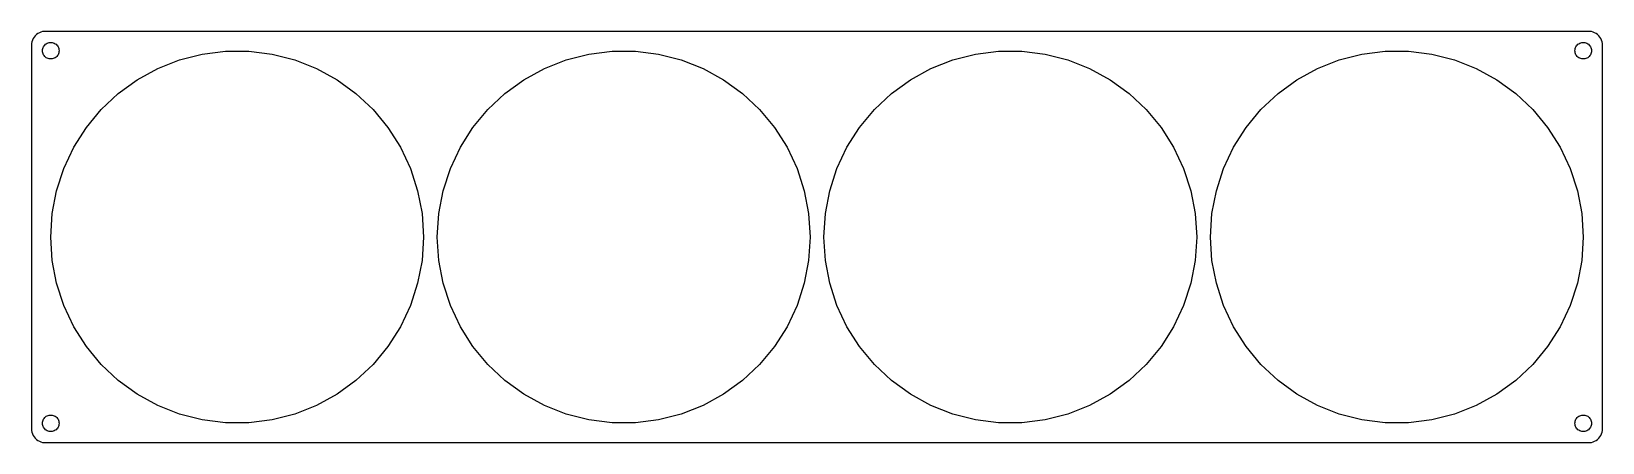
# Model space of a CAD drawing. Header units: metres. Extents: x -284 to 284, y -74 to 74.
import ezdxf

# ---------------------------------------------------------------- set-up
doc = ezdxf.new("R2010")
doc.units = ezdxf.units.M

msp = doc.modelspace()

# ---------------------------------------------------------------- linework, layer by layer
for p, q in [((-281.629, 74.0241), (-282.179, 73.7216)), ((-281.045, 74.2553), (-281.629, 74.0241)), ((-280.437, 74.4114), (-281.045, 74.2553)), ((-279.814, 74.4901), (-280.437, 74.4114)), ((279.814, 74.4901), (-279.814, 74.4901)), ((280.437, 74.4114), (279.814, 74.4901)), ((281.045, 74.2553), (280.437, 74.4114)), ((281.629, 74.0241), (281.045, 74.2553)), ((282.179, 73.7216), (281.629, 74.0241)), ((-284.461, 70.1267), (-284.5, 69.5)), ((-284.5, 69.5), (-284.5, -69.5)), ((-284.343, 70.7434), (-284.461, 70.1267)), ((-284.149, 71.3406), (-284.343, 70.7434)), ((-283.882, 71.9088), (-284.149, 71.3406)), ((-283.545, 72.4389), (-283.882, 71.9088)), ((-283.145, 72.9227), (-283.545, 72.4389)), ((-282.687, 73.3526), (-283.145, 72.9227)), ((-282.179, 73.7216), (-282.687, 73.3526)), ((-280.406, 68.2461), (-280.289, 68.6044)), ((-280.289, 68.6044), (-280.129, 68.9453)), ((-280.129, 68.9453), (-279.927, 69.2634)), ((-279.927, 69.2634), (-279.687, 69.5536)), ((-279.687, 69.5536), (-279.412, 69.8115)), ((-279.412, 69.8115), (-279.107, 70.033)), ((-279.107, 70.033), (-278.777, 70.2145)), ((-278.777, 70.2145), (-278.427, 70.3532)), ((-278.427, 70.3532), (-278.062, 70.4469)), ((-278.062, 70.4469), (-277.688, 70.4941)), ((-277.688, 70.4941), (-277.312, 70.4941)), ((-277.312, 70.4941), (-276.938, 70.4469)), ((-276.938, 70.4469), (-276.573, 70.3532)), ((-276.573, 70.3532), (-276.223, 70.2145)), ((-276.223, 70.2145), (-275.893, 70.033)), ((-275.893, 70.033), (-275.588, 69.8115)), ((-275.588, 69.8115), (-275.313, 69.5536)), ((-275.313, 69.5536), (-275.073, 69.2634)), ((-275.073, 69.2634), (-274.871, 68.9453)), ((-274.871, 68.9453), (-274.711, 68.6044)), ((-274.711, 68.6044), (-274.594, 68.2461)), ((274.594, 68.2461), (274.711, 68.6044)), ((274.711, 68.6044), (274.871, 68.9453)), ((274.871, 68.9453), (275.073, 69.2634)), ((275.073, 69.2634), (275.313, 69.5536)), ((275.313, 69.5536), (275.588, 69.8115)), ((275.588, 69.8115), (275.893, 70.033)), ((275.893, 70.033), (276.223, 70.2145)), ((276.223, 70.2145), (276.573, 70.3532)), ((276.573, 70.3532), (276.938, 70.4469)), ((276.938, 70.4469), (277.312, 70.4941)), ((277.312, 70.4941), (277.688, 70.4941)), ((277.688, 70.4941), (278.062, 70.4469)), ((278.062, 70.4469), (278.427, 70.3532)), ((278.427, 70.3532), (278.777, 70.2145)), ((278.777, 70.2145), (279.107, 70.033)), ((279.107, 70.033), (279.412, 69.8115)), ((279.412, 69.8115), (279.687, 69.5536)), ((279.687, 69.5536), (279.927, 69.2634)), ((279.927, 69.2634), (280.129, 68.9453)), ((280.129, 68.9453), (280.289, 68.6044)), ((280.289, 68.6044), (280.406, 68.2461)), ((282.687, 73.3526), (282.179, 73.7216)), ((283.145, 72.9227), (282.687, 73.3526)), ((283.545, 72.4389), (283.145, 72.9227)), ((283.882, 71.9088), (283.545, 72.4389)), ((284.149, 71.3406), (283.882, 71.9088)), ((284.343, 70.7434), (284.149, 71.3406)), ((284.461, 70.1267), (284.343, 70.7434)), ((284.5, 69.5), (284.461, 70.1267)), ((284.5, -69.5), (284.5, 69.5)), ((-280.5, 67.5), (-280.476, 67.876)), ((-280.476, 67.124), (-280.5, 67.5)), ((-280.476, 67.876), (-280.406, 68.2461)), ((-280.406, 66.7539), (-280.476, 67.124)), ((-280.289, 66.3956), (-280.406, 66.7539)), ((-280.129, 66.0547), (-280.289, 66.3956)), ((-279.927, 65.7366), (-280.129, 66.0547)), ((-279.687, 65.4464), (-279.927, 65.7366)), ((-279.412, 65.1885), (-279.687, 65.4464)), ((-279.107, 64.967), (-279.412, 65.1885)), ((-278.777, 64.7855), (-279.107, 64.967)), ((-278.427, 64.6468), (-278.777, 64.7855)), ((-278.062, 64.5531), (-278.427, 64.6468)), ((-277.688, 64.5059), (-278.062, 64.5531)), ((-277.312, 64.5059), (-277.688, 64.5059)), ((-276.938, 64.5531), (-277.312, 64.5059)), ((-276.573, 64.6468), (-276.938, 64.5531)), ((-276.223, 64.7855), (-276.573, 64.6468)), ((-275.893, 64.967), (-276.223, 64.7855)), ((-275.588, 65.1885), (-275.893, 64.967)), ((-275.313, 65.4464), (-275.588, 65.1885)), ((-275.073, 65.7366), (-275.313, 65.4464)), ((-274.871, 66.0547), (-275.073, 65.7366)), ((-274.711, 66.3956), (-274.871, 66.0547)), ((-274.594, 66.7539), (-274.711, 66.3956)), ((-274.594, 68.2461), (-274.524, 67.876)), ((-274.524, 67.124), (-274.594, 66.7539)), ((-274.524, 67.876), (-274.5, 67.5)), ((-274.5, 67.5), (-274.524, 67.124)), ((-238.74, 61.0758), (-230.859, 64.1963)), ((-230.859, 64.1963), (-222.648, 66.3044)), ((-222.648, 66.3044), (-214.238, 67.3668)), ((-214.238, 67.3668), (-205.762, 67.3668)), ((-205.762, 67.3668), (-197.352, 66.3044)), ((-197.352, 66.3044), (-189.141, 64.1963)), ((-189.141, 64.1963), (-181.26, 61.0758)), ((-98.7401, 61.0758), (-90.8586, 64.1963)), ((-90.8586, 64.1963), (-82.6482, 66.3044)), ((-82.6482, 66.3044), (-74.2384, 67.3668)), ((-74.2384, 67.3668), (-65.7616, 67.3668)), ((-65.7616, 67.3668), (-57.3518, 66.3044)), ((-57.3518, 66.3044), (-49.1413, 64.1963)), ((-49.1413, 64.1963), (-41.2599, 61.0758)), ((41.2599, 61.0758), (49.1413, 64.1963)), ((49.1413, 64.1963), (57.3518, 66.3044)), ((57.3518, 66.3044), (65.7616, 67.3668)), ((65.7616, 67.3668), (74.2384, 67.3668)), ((74.2384, 67.3668), (82.6482, 66.3044)), ((82.6482, 66.3044), (90.8586, 64.1963)), ((90.8586, 64.1963), (98.7401, 61.0758)), ((181.26, 61.0758), (189.141, 64.1963)), ((189.141, 64.1963), (197.352, 66.3044)), ((197.352, 66.3044), (205.762, 67.3668)), ((205.762, 67.3668), (214.238, 67.3668)), ((214.238, 67.3668), (222.648, 66.3044)), ((222.648, 66.3044), (230.859, 64.1963)), ((230.859, 64.1963), (238.74, 61.0758)), ((274.5, 67.5), (274.524, 67.876)), ((274.524, 67.124), (274.5, 67.5)), ((274.524, 67.876), (274.594, 68.2461)), ((274.594, 66.7539), (274.524, 67.124)), ((274.711, 66.3956), (274.594, 66.7539)), ((274.871, 66.0547), (274.711, 66.3956)), ((275.073, 65.7366), (274.871, 66.0547)), ((275.313, 65.4464), (275.073, 65.7366)), ((275.588, 65.1885), (275.313, 65.4464)), ((275.893, 64.967), (275.588, 65.1885)), ((276.223, 64.7855), (275.893, 64.967)), ((276.573, 64.6468), (276.223, 64.7855)), ((276.938, 64.5531), (276.573, 64.6468)), ((277.312, 64.5059), (276.938, 64.5531)), ((277.688, 64.5059), (277.312, 64.5059)), ((278.062, 64.5531), (277.688, 64.5059)), ((278.427, 64.6468), (278.062, 64.5531)), ((278.777, 64.7855), (278.427, 64.6468)), ((279.107, 64.967), (278.777, 64.7855)), ((279.412, 65.1885), (279.107, 64.967)), ((279.687, 65.4464), (279.412, 65.1885)), ((279.927, 65.7366), (279.687, 65.4464)), ((280.129, 66.0547), (279.927, 65.7366)), ((280.289, 66.3956), (280.129, 66.0547)), ((280.406, 66.7539), (280.289, 66.3956)), ((280.406, 68.2461), (280.476, 67.876)), ((280.476, 67.124), (280.406, 66.7539)), ((280.476, 67.876), (280.5, 67.5)), ((280.5, 67.5), (280.476, 67.124)), ((-253.026, 52.0096), (-246.168, 56.9921)), ((-246.168, 56.9921), (-238.74, 61.0758)), ((-181.26, 61.0758), (-173.832, 56.9921)), ((-173.832, 56.9921), (-166.974, 52.0096)), ((-113.026, 52.0096), (-106.168, 56.9921)), ((-106.168, 56.9921), (-98.7401, 61.0758)), ((-41.2599, 61.0758), (-33.8317, 56.9921)), ((-33.8317, 56.9921), (-26.9739, 52.0096)), ((26.9739, 52.0096), (33.8317, 56.9921)), ((33.8317, 56.9921), (41.2599, 61.0758)), ((98.7401, 61.0758), (106.168, 56.9921)), ((106.168, 56.9921), (113.026, 52.0096)), ((166.974, 52.0096), (173.832, 56.9921)), ((173.832, 56.9921), (181.26, 61.0758)), ((238.74, 61.0758), (246.168, 56.9921)), ((246.168, 56.9921), (253.026, 52.0096)), ((-259.205, 46.2069), (-253.026, 52.0096)), ((-166.974, 52.0096), (-160.795, 46.2069)), ((-119.205, 46.2069), (-113.026, 52.0096)), ((-26.9739, 52.0096), (-20.7946, 46.2069)), ((20.7946, 46.2069), (26.9739, 52.0096)), ((113.026, 52.0096), (119.205, 46.2069)), ((160.795, 46.2069), (166.974, 52.0096)), ((253.026, 52.0096), (259.205, 46.2069)), ((-264.609, 39.6755), (-259.205, 46.2069)), ((-160.795, 46.2069), (-155.391, 39.6755)), ((-124.609, 39.6755), (-119.205, 46.2069)), ((-20.7946, 46.2069), (-15.3913, 39.6755)), ((15.3913, 39.6755), (20.7946, 46.2069)), ((119.205, 46.2069), (124.609, 39.6755)), ((155.391, 39.6755), (160.795, 46.2069)), ((259.205, 46.2069), (264.609, 39.6755)), ((-269.151, 32.5184), (-264.609, 39.6755)), ((-155.391, 39.6755), (-150.849, 32.5184)), ((-129.151, 32.5184), (-124.609, 39.6755)), ((-15.3913, 39.6755), (-10.8493, 32.5184)), ((10.8493, 32.5184), (15.3913, 39.6755)), ((124.609, 39.6755), (129.151, 32.5184)), ((150.849, 32.5184), (155.391, 39.6755)), ((264.609, 39.6755), (269.151, 32.5184)), ((-272.76, 24.8484), (-269.151, 32.5184)), ((-150.849, 32.5184), (-147.24, 24.8484)), ((-132.76, 24.8484), (-129.151, 32.5184)), ((-10.8493, 32.5184), (-7.24008, 24.8484)), ((7.24008, 24.8484), (10.8493, 32.5184)), ((129.151, 32.5184), (132.76, 24.8484)), ((147.24, 24.8484), (150.849, 32.5184)), ((269.151, 32.5184), (272.76, 24.8484)), ((-275.379, 16.7866), (-272.76, 24.8484)), ((-147.24, 24.8484), (-144.621, 16.7866)), ((-135.379, 16.7866), (-132.76, 24.8484)), ((-7.24008, 24.8484), (-4.62064, 16.7866)), ((4.62064, 16.7866), (7.24008, 24.8484)), ((132.76, 24.8484), (135.379, 16.7866)), ((144.621, 16.7866), (147.24, 24.8484)), ((272.76, 24.8484), (275.379, 16.7866)), ((-276.968, 8.45999), (-275.379, 16.7866)), ((-144.621, 16.7866), (-143.032, 8.45999)), ((-136.968, 8.45999), (-135.379, 16.7866)), ((-4.62064, 16.7866), (-3.03226, 8.45999)), ((3.03226, 8.45999), (4.62064, 16.7866)), ((135.379, 16.7866), (136.968, 8.45999)), ((143.032, 8.45999), (144.621, 16.7866)), ((275.379, 16.7866), (276.968, 8.45999)), ((-277.5, 0), (-276.968, 8.45999)), ((-143.032, 8.45999), (-142.5, 0)), ((-137.5, 0), (-136.968, 8.45999)), ((-3.03226, 8.45999), (-2.5, 0)), ((2.5, 0), (3.03226, 8.45999)), ((136.968, 8.45999), (137.5, 0)), ((142.5, 0), (143.032, 8.45999)), ((276.968, 8.45999), (277.5, 0)), ((-276.968, -8.45999), (-277.5, 0)), ((-142.5, 0), (-143.032, -8.45999)), ((-136.968, -8.45999), (-137.5, 0)), ((-2.5, 0), (-3.03226, -8.45999)), ((3.03226, -8.45999), (2.5, 0)), ((137.5, 0), (136.968, -8.45999)), ((143.032, -8.45999), (142.5, 0)), ((277.5, 0), (276.968, -8.45999)), ((-275.379, -16.7866), (-276.968, -8.45999)), ((-143.032, -8.45999), (-144.621, -16.7866)), ((-135.379, -16.7866), (-136.968, -8.45999)), ((-3.03226, -8.45999), (-4.62064, -16.7866)), ((4.62064, -16.7866), (3.03226, -8.45999)), ((136.968, -8.45999), (135.379, -16.7866)), ((144.621, -16.7866), (143.032, -8.45999)), ((276.968, -8.45999), (275.379, -16.7866)), ((-272.76, -24.8484), (-275.379, -16.7866)), ((-144.621, -16.7866), (-147.24, -24.8484)), ((-132.76, -24.8484), (-135.379, -16.7866)), ((-4.62064, -16.7866), (-7.24008, -24.8484)), ((7.24008, -24.8484), (4.62064, -16.7866)), ((135.379, -16.7866), (132.76, -24.8484)), ((147.24, -24.8484), (144.621, -16.7866)), ((275.379, -16.7866), (272.76, -24.8484)), ((-269.151, -32.5184), (-272.76, -24.8484)), ((-147.24, -24.8484), (-150.849, -32.5184)), ((-129.151, -32.5184), (-132.76, -24.8484)), ((-7.24008, -24.8484), (-10.8493, -32.5184)), ((10.8493, -32.5184), (7.24008, -24.8484)), ((132.76, -24.8484), (129.151, -32.5184)), ((150.849, -32.5184), (147.24, -24.8484)), ((272.76, -24.8484), (269.151, -32.5184)), ((-264.609, -39.6755), (-269.151, -32.5184)), ((-150.849, -32.5184), (-155.391, -39.6755)), ((-124.609, -39.6755), (-129.151, -32.5184)), ((-10.8493, -32.5184), (-15.3913, -39.6755)), ((15.3913, -39.6755), (10.8493, -32.5184)), ((129.151, -32.5184), (124.609, -39.6755)), ((155.391, -39.6755), (150.849, -32.5184)), ((269.151, -32.5184), (264.609, -39.6755)), ((-259.205, -46.2069), (-264.609, -39.6755)), ((-155.391, -39.6755), (-160.795, -46.2069)), ((-119.205, -46.2069), (-124.609, -39.6755)), ((-15.3913, -39.6755), (-20.7946, -46.2069)), ((20.7946, -46.2069), (15.3913, -39.6755)), ((124.609, -39.6755), (119.205, -46.2069)), ((160.795, -46.2069), (155.391, -39.6755)), ((264.609, -39.6755), (259.205, -46.2069)), ((-253.026, -52.0096), (-259.205, -46.2069)), ((-160.795, -46.2069), (-166.974, -52.0096)), ((-113.026, -52.0096), (-119.205, -46.2069)), ((-20.7946, -46.2069), (-26.9739, -52.0096)), ((26.9739, -52.0096), (20.7946, -46.2069)), ((119.205, -46.2069), (113.026, -52.0096)), ((166.974, -52.0096), (160.795, -46.2069)), ((259.205, -46.2069), (253.026, -52.0096)), ((-246.168, -56.9921), (-253.026, -52.0096)), ((-166.974, -52.0096), (-173.832, -56.9921)), ((-106.168, -56.9921), (-113.026, -52.0096)), ((-26.9739, -52.0096), (-33.8317, -56.9921)), ((33.8317, -56.9921), (26.9739, -52.0096)), ((113.026, -52.0096), (106.168, -56.9921)), ((173.832, -56.9921), (166.974, -52.0096)), ((253.026, -52.0096), (246.168, -56.9921)), ((-238.74, -61.0758), (-246.168, -56.9921)), ((-230.859, -64.1963), (-238.74, -61.0758)), ((-181.26, -61.0758), (-189.141, -64.1963)), ((-173.832, -56.9921), (-181.26, -61.0758)), ((-98.7401, -61.0758), (-106.168, -56.9921)), ((-90.8586, -64.1963), (-98.7401, -61.0758)), ((-41.2599, -61.0758), (-49.1413, -64.1963)), ((-33.8317, -56.9921), (-41.2599, -61.0758)), ((41.2599, -61.0758), (33.8317, -56.9921)), ((49.1413, -64.1963), (41.2599, -61.0758)), ((98.7401, -61.0758), (90.8586, -64.1963)), ((106.168, -56.9921), (98.7401, -61.0758)), ((181.26, -61.0758), (173.832, -56.9921)), ((189.141, -64.1963), (181.26, -61.0758)), ((238.74, -61.0758), (230.859, -64.1963)), ((246.168, -56.9921), (238.74, -61.0758)), ((-280.5, -67.5), (-280.476, -67.124)), ((-280.476, -67.876), (-280.5, -67.5)), ((-280.476, -67.124), (-280.406, -66.7539)), ((-280.406, -68.2461), (-280.476, -67.876)), ((-280.406, -66.7539), (-280.289, -66.3956)), ((-280.289, -68.6044), (-280.406, -68.2461)), ((-280.289, -66.3956), (-280.129, -66.0547)), ((-280.129, -66.0547), (-279.927, -65.7366)), ((-279.927, -65.7366), (-279.687, -65.4464)), ((-279.687, -65.4464), (-279.412, -65.1885)), ((-279.412, -65.1885), (-279.107, -64.967)), ((-279.107, -64.967), (-278.777, -64.7855)), ((-278.777, -64.7855), (-278.427, -64.6468)), ((-278.427, -64.6468), (-278.062, -64.5531)), ((-278.062, -64.5531), (-277.688, -64.5059)), ((-277.688, -64.5059), (-277.312, -64.5059)), ((-277.312, -64.5059), (-276.938, -64.5531)), ((-276.938, -64.5531), (-276.573, -64.6468)), ((-276.573, -64.6468), (-276.223, -64.7855)), ((-276.223, -64.7855), (-275.893, -64.967)), ((-275.893, -64.967), (-275.588, -65.1885)), ((-275.588, -65.1885), (-275.313, -65.4464)), ((-275.313, -65.4464), (-275.073, -65.7366)), ((-275.073, -65.7366), (-274.871, -66.0547)), ((-274.871, -66.0547), (-274.711, -66.3956)), ((-274.711, -66.3956), (-274.594, -66.7539)), ((-274.594, -68.2461), (-274.711, -68.6044)), ((-274.594, -66.7539), (-274.524, -67.124)), ((-274.524, -67.876), (-274.594, -68.2461)), ((-274.524, -67.124), (-274.5, -67.5)), ((-274.5, -67.5), (-274.524, -67.876)), ((-222.648, -66.3044), (-230.859, -64.1963)), ((-214.238, -67.3668), (-222.648, -66.3044)), ((-205.762, -67.3668), (-214.238, -67.3668)), ((-197.352, -66.3044), (-205.762, -67.3668)), ((-189.141, -64.1963), (-197.352, -66.3044)), ((-82.6482, -66.3044), (-90.8586, -64.1963)), ((-74.2384, -67.3668), (-82.6482, -66.3044)), ((-65.7616, -67.3668), (-74.2384, -67.3668)), ((-57.3518, -66.3044), (-65.7616, -67.3668)), ((-49.1413, -64.1963), (-57.3518, -66.3044)), ((57.3518, -66.3044), (49.1413, -64.1963)), ((65.7616, -67.3668), (57.3518, -66.3044)), ((74.2384, -67.3668), (65.7616, -67.3668)), ((82.6482, -66.3044), (74.2384, -67.3668)), ((90.8586, -64.1963), (82.6482, -66.3044)), ((197.352, -66.3044), (189.141, -64.1963)), ((205.762, -67.3668), (197.352, -66.3044)), ((214.238, -67.3668), (205.762, -67.3668)), ((222.648, -66.3044), (214.238, -67.3668)), ((230.859, -64.1963), (222.648, -66.3044)), ((274.5, -67.5), (274.524, -67.124)), ((274.524, -67.876), (274.5, -67.5)), ((274.524, -67.124), (274.594, -66.7539)), ((274.594, -68.2461), (274.524, -67.876)), ((274.594, -66.7539), (274.711, -66.3956)), ((274.711, -68.6044), (274.594, -68.2461)), ((274.711, -66.3956), (274.871, -66.0547)), ((274.871, -66.0547), (275.073, -65.7366)), ((275.073, -65.7366), (275.313, -65.4464)), ((275.313, -65.4464), (275.588, -65.1885)), ((275.588, -65.1885), (275.893, -64.967)), ((275.893, -64.967), (276.223, -64.7855)), ((276.223, -64.7855), (276.573, -64.6468)), ((276.573, -64.6468), (276.938, -64.5531)), ((276.938, -64.5531), (277.312, -64.5059)), ((277.312, -64.5059), (277.688, -64.5059)), ((277.688, -64.5059), (278.062, -64.5531)), ((278.062, -64.5531), (278.427, -64.6468)), ((278.427, -64.6468), (278.777, -64.7855)), ((278.777, -64.7855), (279.107, -64.967)), ((279.107, -64.967), (279.412, -65.1885)), ((279.412, -65.1885), (279.687, -65.4464)), ((279.687, -65.4464), (279.927, -65.7366)), ((279.927, -65.7366), (280.129, -66.0547)), ((280.129, -66.0547), (280.289, -66.3956)), ((280.289, -66.3956), (280.406, -66.7539)), ((280.406, -68.2461), (280.289, -68.6044)), ((280.406, -66.7539), (280.476, -67.124)), ((280.476, -67.876), (280.406, -68.2461)), ((280.476, -67.124), (280.5, -67.5)), ((280.5, -67.5), (280.476, -67.876)), ((-284.5, -69.5), (-284.461, -70.1267)), ((-284.461, -70.1267), (-284.343, -70.7434)), ((-284.343, -70.7434), (-284.149, -71.3406)), ((-284.149, -71.3406), (-283.882, -71.9088)), ((-283.882, -71.9088), (-283.545, -72.4389)), ((-283.545, -72.4389), (-283.145, -72.9227)), ((-283.145, -72.9227), (-282.687, -73.3526)), ((-282.687, -73.3526), (-282.179, -73.7216)), ((-282.179, -73.7216), (-281.629, -74.0241)), ((-280.129, -68.9453), (-280.289, -68.6044)), ((-279.927, -69.2634), (-280.129, -68.9453)), ((-279.687, -69.5536), (-279.927, -69.2634)), ((-279.412, -69.8115), (-279.687, -69.5536)), ((-279.107, -70.033), (-279.412, -69.8115)), ((-278.777, -70.2145), (-279.107, -70.033)), ((-278.427, -70.3532), (-278.777, -70.2145)), ((-278.062, -70.4469), (-278.427, -70.3532)), ((-277.688, -70.4941), (-278.062, -70.4469)), ((-277.312, -70.4941), (-277.688, -70.4941)), ((-276.938, -70.4469), (-277.312, -70.4941)), ((-276.573, -70.3532), (-276.938, -70.4469)), ((-276.223, -70.2145), (-276.573, -70.3532)), ((-275.893, -70.033), (-276.223, -70.2145)), ((-275.588, -69.8115), (-275.893, -70.033)), ((-275.313, -69.5536), (-275.588, -69.8115)), ((-275.073, -69.2634), (-275.313, -69.5536)), ((-274.871, -68.9453), (-275.073, -69.2634)), ((-274.711, -68.6044), (-274.871, -68.9453)), ((274.871, -68.9453), (274.711, -68.6044)), ((275.073, -69.2634), (274.871, -68.9453)), ((275.313, -69.5536), (275.073, -69.2634)), ((275.588, -69.8115), (275.313, -69.5536)), ((275.893, -70.033), (275.588, -69.8115)), ((276.223, -70.2145), (275.893, -70.033)), ((276.573, -70.3532), (276.223, -70.2145)), ((276.938, -70.4469), (276.573, -70.3532)), ((277.312, -70.4941), (276.938, -70.4469)), ((277.688, -70.4941), (277.312, -70.4941)), ((278.062, -70.4469), (277.688, -70.4941)), ((278.427, -70.3532), (278.062, -70.4469)), ((278.777, -70.2145), (278.427, -70.3532)), ((279.107, -70.033), (278.777, -70.2145)), ((279.412, -69.8115), (279.107, -70.033)), ((279.687, -69.5536), (279.412, -69.8115)), ((279.927, -69.2634), (279.687, -69.5536)), ((280.129, -68.9453), (279.927, -69.2634)), ((280.289, -68.6044), (280.129, -68.9453)), ((281.629, -74.0241), (282.179, -73.7216)), ((282.179, -73.7216), (282.687, -73.3526)), ((282.687, -73.3526), (283.145, -72.9227)), ((283.145, -72.9227), (283.545, -72.4389)), ((283.545, -72.4389), (283.882, -71.9088)), ((283.882, -71.9088), (284.149, -71.3406)), ((284.149, -71.3406), (284.343, -70.7434)), ((284.343, -70.7434), (284.461, -70.1267)), ((284.461, -70.1267), (284.5, -69.5)), ((-281.629, -74.0241), (-281.045, -74.2553)), ((-281.045, -74.2553), (-280.437, -74.4114)), ((-280.437, -74.4114), (-279.814, -74.4901)), ((-279.814, -74.4901), (279.814, -74.4901)), ((279.814, -74.4901), (280.437, -74.4114)), ((280.437, -74.4114), (281.045, -74.2553)), ((281.045, -74.2553), (281.629, -74.0241))]:
    msp.add_line(p, q)

doc.saveas('drawing.dxf')
